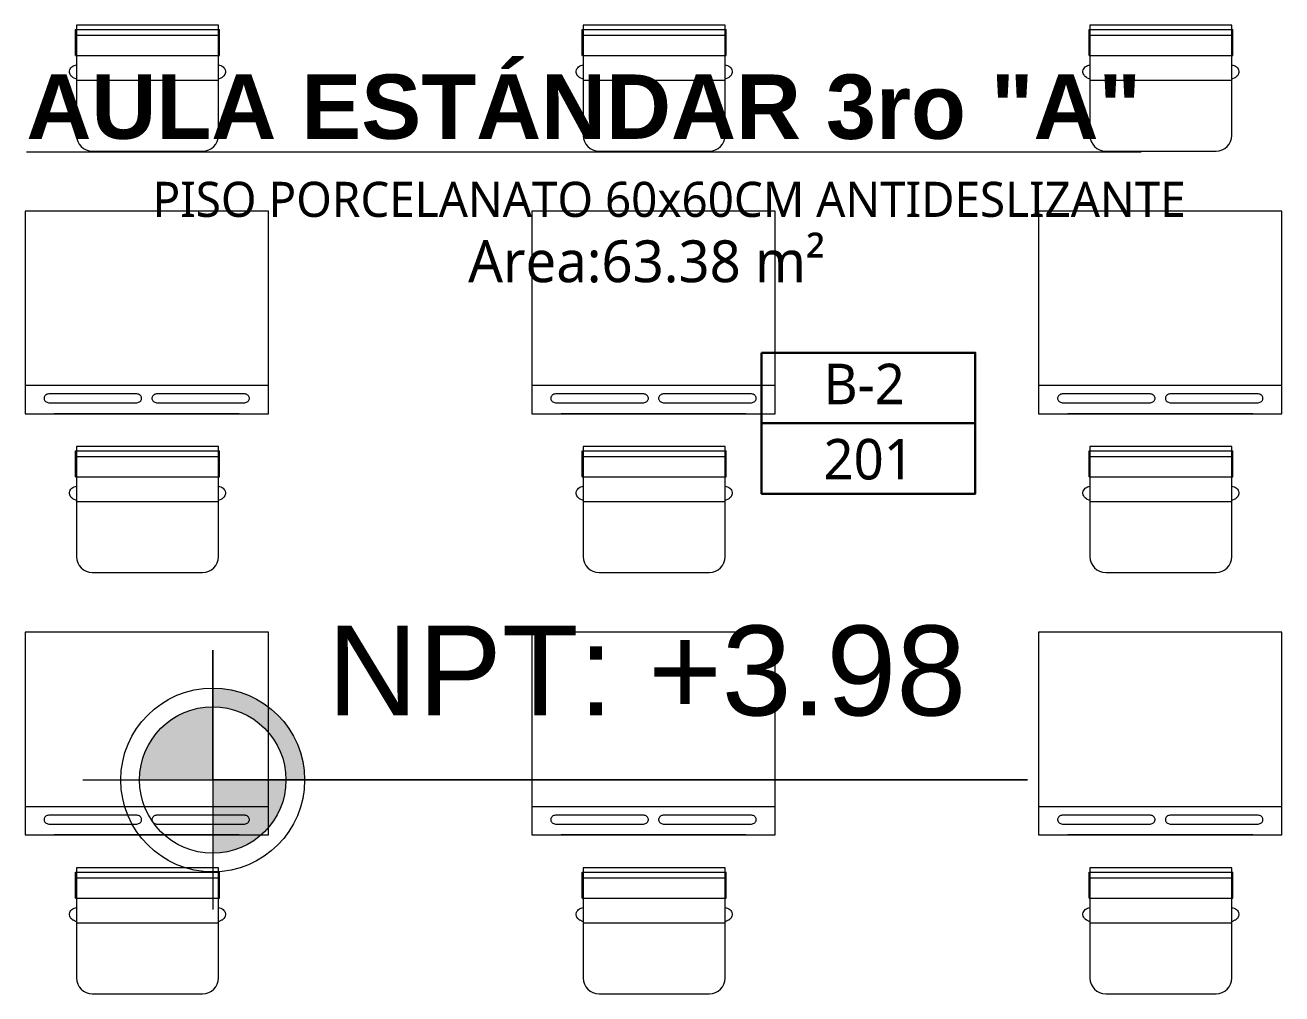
# Model space of a CAD drawing. Header units: metres. Extents: x 28 to 148, y 23 to 113.
# Drawn here: x 125.041 to 128.141, y 82.224 to 84.614 of the extents above; entities that cross this region are included whole.
import ezdxf

# ---------------------------------------------------------------- set-up
doc = ezdxf.new("R2010")
doc.units = ezdxf.units.M
for name, color, linetype, lineweight in [('Equipamiento SR', 23, 'Continuous', 0), ('GRAFO 0 BLANCO', 7, 'Continuous', 0), ('GRAFO01', 7, 'Continuous', 0), ('letras sr', 7, 'Continuous', 5), ('TEXTO 100', 7, 'Continuous', 20)]:
    doc.layers.add(name, color=color, linetype=linetype, lineweight=lineweight)
doc.layers.add('Mobiliario', color=7, linetype='Continuous', lineweight=0, true_color=0x7f7f7f)
doc.styles.add('JOS', font='arial.ttf', dxfattribs={"height": 1})
doc.styles.add('Santa Rosa 1 50', font='trebuc.ttf')

# ---------------------------------------------------------------- blocks, each defined once
blk = doc.blocks.new('A$C3A47622C')
at = {"layer": 'Mobiliario', "linetype": 'Continuous'}
for p, q in [((0.0986996184100235, 0.3699667558818192), (0.09970825050464782, 0.3732058299352872)), ((0.09970825050464782, 0.3732058299352872), (0.1011840917802402, 0.3761907430684985)), ((0.1011840917802402, 0.3761907430684985), (0.1030816019917182, 0.3788328344953271)), ((0.1030816019917182, 0.3788328344953271), (0.1053417474880547, 0.3810473839090136)), ((0.1053417474880547, 0.3810473839090136), (0.1078987479152431, 0.3827713436394191)), ((0.1078987479152431, 0.3827713436394191), (0.110671642837616, 0.3839515172148609)), ((0.110671642837616, 0.3839515172148609), (0.1135777851437183, 0.3845504700811944)), ((0.1135777851437183, 0.3845504700811944), (0.1165294676949031, 0.3845504700811944)), ((0.1165294676949031, 0.3845504700811944), (0.1194356100010197, 0.3839515172148609)), ((0.1194356100010197, 0.3839515172148609), (0.1222085049233925, 0.3827713436394191)), ((0.1222085049233925, 0.3827713436394191), (0.124765505350581, 0.3810473839090136)), ((0.124765505350581, 0.3810473839090136), (0.1270256508469174, 0.3788328344953271)), ((0.1270256508469174, 0.3788328344953271), (0.1289231610583954, 0.3761907430684985)), ((0.1289231610583954, 0.3761907430684985), (0.1296602383583263, 0.3746992716217363)), ((0.1296602383583263, 0.3746992716217363), (0.1333294798732965, 0.3672754084626888)), ((0.02513286049277497, 0.3695969807329362), (0.0111148983882714, 0.3695969807329362)), ((0.0111148983882714, 0.01495383619243995), (0.0111148983882714, 0.3695969807329362)), ((0.07519002320935897, 0.3695969807329362), (0.02513286049277497, 0.3695969807329362)), ((0.02513286049277497, 0.01495383619243995), (0.02513286049277497, 0.3695969807329362)), ((0.07519002320935897, 0.01495383619243995), (0.07519002320935897, 0.3695969807329362)), ((0.09829334479286445, 0.3672754084626888), (0.0986996184100235, 0.3699667558818192)), ((0.07519002320935897, 0.01495383619243995), (0.01083081400231833, 0.01495383619243995)), ((0.0986996184100235, 0.01458406104355703), (0.09829334479286445, 0.01727540846268738)), ((0.09970825050464782, 0.01134498699008901), (0.0986996184100235, 0.01458406104355703)), ((0.1011840917802402, 0.008360073856877648), (0.09970825050464782, 0.01134498699008901)), ((0.1030816019917182, 0.005717982430049062), (0.1011840917802402, 0.008360073856877648)), ((0.1053417474880547, 0.003503433016362578), (0.1030816019917182, 0.005717982430049062)), ((0.1078987479152431, 0.001779473285957067), (0.1053417474880547, 0.003503433016362578)), ((0.110671642837616, 0.0005992997105153108), (0.1078987479152431, 0.001779473285957067)), ((0.1135777851437183, 3.468441818199608e-07), (0.110671642837616, 0.0005992997105153108)), ((0.1165294676949031, 3.468441818199608e-07), (0.1135777851437183, 3.468441818199608e-07)), ((0.1194356100010197, 0.0005992997105153108), (0.1165294676949031, 3.468441818199608e-07)), ((0.1222085049233925, 0.001779473285957067), (0.1194356100010197, 0.0005992997105153108)), ((0.124765505350581, 0.003503433016362578), (0.1222085049233925, 0.001779473285957067)), ((0.1270256508469174, 0.005717982430049062), (0.124765505350581, 0.003503433016362578)), ((0.1289231610583954, 0.008360073856877648), (0.1270256508469174, 0.005717982430049062)), ((0.1296602383583263, 0.009851545303639853), (0.1289231610583954, 0.008360073856877648)), ((0.1333294798732965, 0.01727540846268738), (0.1296602383583263, 0.009851545303639853))]:
    blk.add_line(p, q, dxfattribs=at)
at = {"layer": 'Mobiliario'}
blk.add_line((0.1361148983882714, 0.01727540846268738), (0.1361148983882714, 0.3672754084626888), dxfattribs=at)
at = {"layer": 'Mobiliario', "linetype": 'Continuous'}
blk.add_lwpolyline([(3.787277165656633e-06, 0.01727540846268738), (0.2722260094993771, 0.01727540846268738, 0.414213562373095), (0.3111148983882686, 0.0561642973515788), (0.3111148983882686, 0.3283865195737974, 0.414213562373095), (0.2722260094993771, 0.3672754084626888), (3.787277165656633e-06, 0.3672754084626888), (3.787277165656633e-06, 0.01727540846268738)], format="xyb", dxfattribs=at)

msp = doc.modelspace()

# ---------------------------------------------------------------- hatches: boundary and pattern name
at = {"layer": 'TEXTO 100', "ltscale": 1.3}
h = msp.add_hatch(color=256, dxfattribs=at)
edge = h.paths.add_edge_path()
edge.add_line((125.6845399285255, 82.7517392732141), (125.5038965887965, 82.75173927606554))
edge.add_line((125.5038965887965, 82.75173927606554), (125.5038965887965, 82.5710959366933))
edge.add_arc((125.503896590401, 82.75173927606554), 0.1806433393724134, 269.9999994913017, 359.9999990956475)
edge = h.paths.add_edge_path()
edge.add_arc((125.5038965900443, 82.7517392732141), 0.1806433422236752, 90.00000039565423, 180)
edge.add_line((125.3232532490683, 82.7517392732141), (125.5038965887973, 82.75173927606554))
edge.add_line((125.5038965887965, 82.75173927606554), (125.5038965887965, 82.93238261543777))
edge = h.paths.add_edge_path()
edge.add_line((125.5038965887965, 82.9784763125584), (125.5038965887965, 82.93238261543777))
edge.add_arc((125.5038965875495, 82.7517392732141), 0.1806433422236752, 0, 89.99999960434582, ccw=False)
edge.add_line((125.6845399285255, 82.7517392732141), (125.7306336284976, 82.75173927606554))
edge.add_arc((125.503896590401, 82.75173927606554), 0.2267370380968789, 0, 90.00000040528428)

# ---------------------------------------------------------------- linework, layer by layer
at = {"layer": 'GRAFO 0 BLANCO', "color": 1, "lineweight": 30}
msp.add_lwpolyline([(126.8576270953558, 83.8057866983373), (127.3847932128997, 83.8057866983373), (127.3847932128997, 83.45786745263158), (126.8576270953558, 83.45786745263158)], close=True, dxfattribs=at)
msp.add_lwpolyline([(127.3847932128997, 83.63182707548444), (126.8576270953558, 83.63182707548444)], dxfattribs=at)
at = {"layer": 'Mobiliario', "linetype": 'Continuous', "lineweight": 0}
for p, q in [((125.0411132002187, 84.15548001820704), (125.0411132002187, 83.65548001820704)), ((125.6411132002187, 84.15548001820704), (125.0411132002187, 84.15548001820704)), ((125.6411132002187, 83.65548001820704), (125.6411132002187, 84.15548001820704)), ((126.2911132002187, 84.15548002041575), (126.2911132002187, 83.65548002041575)), ((126.8911132002187, 84.15548002041575), (126.2911132002187, 84.15548002041575)), ((126.8911132002187, 83.65548002041575), (126.8911132002187, 84.15548002041575)), ((127.5411132002187, 84.15548002501706), (127.5411132002187, 83.65548002501706)), ((128.1411132002187, 84.15548002501706), (127.5411132002187, 84.15548002501706)), ((128.1411132002187, 83.65548002501706), (128.1411132002187, 84.15548002501706)), ((125.0411132002187, 83.725958968919), (125.6411132002187, 83.725958968919)), ((125.0914722912808, 83.7011265238543), (125.0900486523719, 83.6996735731781)), ((125.0931695120439, 83.70234526755584), (125.0914722912808, 83.7011265238543)), ((125.095089651355, 83.7032951069531), (125.0931695120439, 83.70234526755584)), ((125.0971719132465, 83.70394351329966), (125.095089651355, 83.7032951069531)), ((125.0993555017508, 83.7042731379307), (125.0971719132465, 83.70394351329966)), ((125.1004624949948, 83.7042731379307), (125.0993555017508, 83.7042731379307)), ((125.3157815470373, 83.7042731379307), (125.1004624949948, 83.7042731379307)), ((125.3168885402813, 83.7042731379307), (125.3157815470373, 83.7042731379307)), ((125.3190721287855, 83.70394351329966), (125.3168885402813, 83.7042731379307)), ((125.3211543906771, 83.7032951069531), (125.3190721287855, 83.70394351329966)), ((125.3230745299882, 83.70234526755584), (125.3211543906771, 83.7032951069531)), ((125.3247717507513, 83.7011265238543), (125.3230745299882, 83.70234526755584)), ((125.3261953896601, 83.6996735731781), (125.3247717507513, 83.7011265238543)), ((125.3574546496861, 83.7011265238543), (125.3560310107773, 83.6996735731781)), ((125.3591518704492, 83.70234526755584), (125.3574546496861, 83.7011265238543)), ((125.3610720097604, 83.7032951069531), (125.3591518704492, 83.70234526755584)), ((125.3631542716519, 83.70394351329966), (125.3610720097604, 83.7032951069531)), ((125.3653378601562, 83.7042731379307), (125.3631542716519, 83.70394351329966)), ((125.3664448534002, 83.7042731379307), (125.3653378601562, 83.7042731379307)), ((125.5817639054426, 83.7042731379307), (125.3664448534002, 83.7042731379307)), ((125.5828708986867, 83.7042731379307), (125.5817639054426, 83.7042731379307)), ((125.5850544871909, 83.70394351329966), (125.5828708986867, 83.7042731379307)), ((125.5871367490824, 83.7032951069531), (125.5850544871909, 83.70394351329966)), ((125.5890568883935, 83.70234526755584), (125.5871367490824, 83.7032951069531)), ((125.5907541091567, 83.7011265238543), (125.5890568883935, 83.70234526755584)), ((125.5921777480655, 83.6996735731781), (125.5907541091567, 83.7011265238543)), ((125.6260942985102, 83.725958968919), (125.6260942985102, 83.7255317580485)), ((126.2911132002187, 83.72595897112765), (126.8911132002187, 83.72595897112765)), ((126.3414722912808, 83.70112652606298), (126.3400486523719, 83.69967357538675)), ((126.3431695120439, 83.70234526976452), (126.3414722912808, 83.70112652606298)), ((126.345089651355, 83.70329510916181), (126.3431695120439, 83.70234526976452)), ((126.3471719132465, 83.70394351550837), (126.345089651355, 83.70329510916181)), ((126.3493555017508, 83.70427314013938), (126.3471719132465, 83.70394351550837)), ((126.3504624949948, 83.70427314013938), (126.3493555017508, 83.70427314013938)), ((126.5657815470373, 83.70427314013938), (126.3504624949948, 83.70427314013938)), ((126.5668885402813, 83.70427314013938), (126.5657815470373, 83.70427314013938)), ((126.5690721287855, 83.70394351550837), (126.5668885402813, 83.70427314013938)), ((126.5711543906771, 83.70329510916181), (126.5690721287855, 83.70394351550837)), ((126.5730745299882, 83.70234526976452), (126.5711543906771, 83.70329510916181)), ((126.5747717507513, 83.70112652606298), (126.5730745299882, 83.70234526976452)), ((126.5761953896601, 83.69967357538675), (126.5747717507513, 83.70112652606298)), ((126.6074546496861, 83.70112652606298), (126.6060310107773, 83.69967357538675)), ((126.6091518704492, 83.70234526976452), (126.6074546496861, 83.70112652606298)), ((126.6110720097604, 83.70329510916181), (126.6091518704492, 83.70234526976452)), ((126.6131542716519, 83.70394351550837), (126.6110720097604, 83.70329510916181)), ((126.6153378601562, 83.70427314013938), (126.6131542716519, 83.70394351550837)), ((126.6164448534002, 83.70427314013938), (126.6153378601562, 83.70427314013938)), ((126.8317639054426, 83.70427314013938), (126.6164448534002, 83.70427314013938)), ((126.8328708986867, 83.70427314013938), (126.8317639054426, 83.70427314013938)), ((126.8350544871909, 83.70394351550837), (126.8328708986867, 83.70427314013938)), ((126.8371367490824, 83.70329510916181), (126.8350544871909, 83.70394351550837)), ((126.8390568883935, 83.70234526976452), (126.8371367490824, 83.70329510916181)), ((126.8407541091567, 83.70112652606298), (126.8390568883935, 83.70234526976452)), ((126.8421777480655, 83.69967357538675), (126.8407541091567, 83.70112652606298)), ((126.8760942985102, 83.72595897112765), (126.8760942985102, 83.72553176025721)), ((127.5411132002187, 83.72595897572901), (128.1411132002187, 83.72595897572901)), ((127.5914722912808, 83.70112653066431), (127.5900486523719, 83.69967357998812)), ((127.5931695120439, 83.70234527436585), (127.5914722912808, 83.70112653066431)), ((127.595089651355, 83.70329511376312), (127.5931695120439, 83.70234527436585)), ((127.5971719132465, 83.70394352010968), (127.595089651355, 83.70329511376312)), ((127.5993555017508, 83.70427314474071), (127.5971719132465, 83.70394352010968)), ((127.6004624949948, 83.70427314474071), (127.5993555017508, 83.70427314474071)), ((127.8157815470373, 83.70427314474071), (127.6004624949948, 83.70427314474071)), ((127.8168885402813, 83.70427314474071), (127.8157815470373, 83.70427314474071)), ((127.8190721287855, 83.70394352010968), (127.8168885402813, 83.70427314474071)), ((127.8211543906771, 83.70329511376312), (127.8190721287855, 83.70394352010968)), ((127.8230745299882, 83.70234527436585), (127.8211543906771, 83.70329511376312)), ((127.8247717507513, 83.70112653066431), (127.8230745299882, 83.70234527436585)), ((127.8261953896601, 83.69967357998812), (127.8247717507513, 83.70112653066431)), ((127.8574546496861, 83.70112653066431), (127.8560310107773, 83.69967357998812)), ((127.8591518704492, 83.70234527436585), (127.8574546496861, 83.70112653066431)), ((127.8610720097604, 83.70329511376312), (127.8591518704492, 83.70234527436585)), ((127.8631542716519, 83.70394352010968), (127.8610720097604, 83.70329511376312)), ((127.8653378601562, 83.70427314474071), (127.8631542716519, 83.70394352010968)), ((127.8664448534002, 83.70427314474071), (127.8653378601562, 83.70427314474071)), ((128.0817639054426, 83.70427314474071), (127.8664448534002, 83.70427314474071)), ((128.0828708986867, 83.70427314474071), (128.0817639054426, 83.70427314474071)), ((128.0850544871909, 83.70394352010968), (128.0828708986867, 83.70427314474071)), ((128.0871367490824, 83.70329511376312), (128.0850544871909, 83.70394352010968)), ((128.0890568883935, 83.70234527436585), (128.0871367490824, 83.70329511376312)), ((128.0907541091567, 83.70112653066431), (128.0890568883935, 83.70234527436585)), ((128.0921777480655, 83.69967357998812), (128.0907541091567, 83.70112653066431)), ((128.1260942985102, 83.72595897572901), (128.1260942985102, 83.72553176485852)), ((125.0881817095325, 83.69624721188194), (125.0877966684041, 83.69437789325073)), ((125.0877966684041, 83.69437789325073), (125.0877966684041, 83.69248255162236)), ((125.0877966684041, 83.69248255162236), (125.0881817095325, 83.69061323299118)), ((125.0889391259626, 83.69802978718917), (125.0881817095325, 83.69624721188194)), ((125.0881817095325, 83.69061323299118), (125.0889391259626, 83.68883065768395)), ((125.0900486523719, 83.6996735731781), (125.0889391259626, 83.69802978718917)), ((125.0889391259626, 83.68883065768395), (125.0900486523719, 83.68718687169505)), ((125.0900486523719, 83.68718687169505), (125.0914722912808, 83.6857339210188)), ((125.0914722912808, 83.6857339210188), (125.0931695120439, 83.68451517731725)), ((125.0931695120439, 83.68451517731725), (125.095089651355, 83.68356533791999)), ((125.095089651355, 83.68356533791999), (125.0971719132465, 83.68291693157343)), ((125.0971719132465, 83.68291693157343), (125.0993555017508, 83.6825873069424)), ((125.0993555017508, 83.6825873069424), (125.1004624949948, 83.6825873069424)), ((125.1004624949948, 83.6825873069424), (125.3157815470373, 83.6825873069424)), ((125.3157815470373, 83.6825873069424), (125.3168885402813, 83.6825873069424)), ((125.3168885402813, 83.6825873069424), (125.3190721287855, 83.68291693157343)), ((125.3190721287855, 83.68291693157343), (125.3211543906771, 83.68356533791999)), ((125.3211543906771, 83.68356533791999), (125.3230745299882, 83.68451517731725)), ((125.3230745299882, 83.68451517731725), (125.3247717507513, 83.6857339210188)), ((125.3247717507513, 83.6857339210188), (125.3261953896601, 83.68718687169505)), ((125.3273049160695, 83.69802978718917), (125.3261953896601, 83.6996735731781)), ((125.3261953896601, 83.68718687169505), (125.3273049160695, 83.68883065768395)), ((125.3280623324996, 83.69624721188194), (125.3273049160695, 83.69802978718917)), ((125.3273049160695, 83.68883065768395), (125.3280623324996, 83.69061323299118)), ((125.328447373628, 83.69437789325073), (125.3280623324996, 83.69624721188194)), ((125.3280623324996, 83.69061323299118), (125.328447373628, 83.69248255162236)), ((125.328447373628, 83.69248255162236), (125.328447373628, 83.69437789325073)), ((125.3541640679379, 83.69624721188194), (125.3537790268094, 83.69437789325073)), ((125.3537790268094, 83.69437789325073), (125.3537790268094, 83.69248255162236)), ((125.3537790268094, 83.69248255162236), (125.3541640679379, 83.69061323299118)), ((125.3549214843679, 83.69802978718917), (125.3541640679379, 83.69624721188194)), ((125.3541640679379, 83.69061323299118), (125.3549214843679, 83.68883065768395)), ((125.3560310107773, 83.6996735731781), (125.3549214843679, 83.69802978718917)), ((125.3549214843679, 83.68883065768395), (125.3560310107773, 83.68718687169505)), ((125.3560310107773, 83.68718687169505), (125.3574546496861, 83.6857339210188)), ((125.3574546496861, 83.6857339210188), (125.3591518704492, 83.68451517731725)), ((125.3591518704492, 83.68451517731725), (125.3610720097604, 83.68356533791999)), ((125.3610720097604, 83.68356533791999), (125.3631542716519, 83.68291693157343)), ((125.3631542716519, 83.68291693157343), (125.3653378601562, 83.6825873069424)), ((125.3653378601562, 83.6825873069424), (125.3664448534002, 83.6825873069424)), ((125.3664448534002, 83.6825873069424), (125.5817639054426, 83.6825873069424)), ((125.5817639054426, 83.6825873069424), (125.5828708986867, 83.6825873069424)), ((125.5828708986867, 83.6825873069424), (125.5850544871909, 83.68291693157343)), ((125.5850544871909, 83.68291693157343), (125.5871367490824, 83.68356533791999)), ((125.5871367490824, 83.68356533791999), (125.5890568883935, 83.68451517731725)), ((125.5890568883935, 83.68451517731725), (125.5907541091567, 83.6857339210188)), ((125.5907541091567, 83.6857339210188), (125.5921777480655, 83.68718687169505)), ((125.5932872744748, 83.69802978718917), (125.5921777480655, 83.6996735731781)), ((125.5921777480655, 83.68718687169505), (125.5932872744748, 83.68883065768395)), ((125.594044690905, 83.69624721188194), (125.5932872744748, 83.69802978718917)), ((125.5932872744748, 83.68883065768395), (125.594044690905, 83.69061323299118)), ((125.5944297320334, 83.69437789325073), (125.594044690905, 83.69624721188194)), ((125.594044690905, 83.69061323299118), (125.5944297320334, 83.69248255162236)), ((125.5944297320334, 83.69248255162236), (125.5944297320334, 83.69437789325073)), ((126.3381817095325, 83.69624721409062), (126.3377966684041, 83.69437789545944)), ((126.3377966684041, 83.69437789545944), (126.3377966684041, 83.69248255383104)), ((126.3377966684041, 83.69248255383104), (126.3381817095325, 83.69061323519986)), ((126.3389391259626, 83.69802978939785), (126.3381817095325, 83.69624721409062)), ((126.3381817095325, 83.69061323519986), (126.3389391259626, 83.6888306598926)), ((126.3400486523719, 83.69967357538675), (126.3389391259626, 83.69802978939785)), ((126.3389391259626, 83.6888306598926), (126.3400486523719, 83.6871868739037)), ((126.3400486523719, 83.6871868739037), (126.3414722912808, 83.6857339232275)), ((126.3414722912808, 83.6857339232275), (126.3431695120439, 83.68451517952596)), ((126.3431695120439, 83.68451517952596), (126.345089651355, 83.68356534012867)), ((126.345089651355, 83.68356534012867), (126.3471719132465, 83.68291693378211)), ((126.3471719132465, 83.68291693378211), (126.3493555017508, 83.6825873091511)), ((126.3493555017508, 83.6825873091511), (126.3504624949948, 83.6825873091511)), ((126.3504624949948, 83.6825873091511), (126.5657815470373, 83.6825873091511)), ((126.5657815470373, 83.6825873091511), (126.5668885402813, 83.6825873091511)), ((126.5668885402813, 83.6825873091511), (126.5690721287855, 83.68291693378211)), ((126.5690721287855, 83.68291693378211), (126.5711543906771, 83.68356534012867)), ((126.5711543906771, 83.68356534012867), (126.5730745299882, 83.68451517952596)), ((126.5730745299882, 83.68451517952596), (126.5747717507513, 83.6857339232275)), ((126.5747717507513, 83.6857339232275), (126.5761953896601, 83.6871868739037)), ((126.5773049160695, 83.69802978939785), (126.5761953896601, 83.69967357538675)), ((126.5761953896601, 83.6871868739037), (126.5773049160695, 83.6888306598926)), ((126.5780623324996, 83.69624721409062), (126.5773049160695, 83.69802978939785)), ((126.5773049160695, 83.6888306598926), (126.5780623324996, 83.69061323519986)), ((126.578447373628, 83.69437789545944), (126.5780623324996, 83.69624721409062)), ((126.5780623324996, 83.69061323519986), (126.578447373628, 83.69248255383104)), ((126.578447373628, 83.69248255383104), (126.578447373628, 83.69437789545944)), ((126.6041640679379, 83.69624721409062), (126.6037790268094, 83.69437789545944)), ((126.6037790268094, 83.69437789545944), (126.6037790268094, 83.69248255383104)), ((126.6037790268094, 83.69248255383104), (126.6041640679379, 83.69061323519986)), ((126.6049214843679, 83.69802978939785), (126.6041640679379, 83.69624721409062)), ((126.6041640679379, 83.69061323519986), (126.6049214843679, 83.6888306598926)), ((126.6060310107773, 83.69967357538675), (126.6049214843679, 83.69802978939785)), ((126.6049214843679, 83.6888306598926), (126.6060310107773, 83.6871868739037)), ((126.6060310107773, 83.6871868739037), (126.6074546496861, 83.6857339232275)), ((126.6074546496861, 83.6857339232275), (126.6091518704492, 83.68451517952596)), ((126.6091518704492, 83.68451517952596), (126.6110720097604, 83.68356534012867)), ((126.6110720097604, 83.68356534012867), (126.6131542716519, 83.68291693378211)), ((126.6131542716519, 83.68291693378211), (126.6153378601562, 83.6825873091511)), ((126.6153378601562, 83.6825873091511), (126.6164448534002, 83.6825873091511)), ((126.6164448534002, 83.6825873091511), (126.8317639054426, 83.6825873091511)), ((126.8317639054426, 83.6825873091511), (126.8328708986867, 83.6825873091511)), ((126.8328708986867, 83.6825873091511), (126.8350544871909, 83.68291693378211)), ((126.8350544871909, 83.68291693378211), (126.8371367490824, 83.68356534012867)), ((126.8371367490824, 83.68356534012867), (126.8390568883935, 83.68451517952596)), ((126.8390568883935, 83.68451517952596), (126.8407541091567, 83.6857339232275)), ((126.8407541091567, 83.6857339232275), (126.8421777480655, 83.6871868739037)), ((126.8432872744748, 83.69802978939785), (126.8421777480655, 83.69967357538675)), ((126.8421777480655, 83.6871868739037), (126.8432872744748, 83.6888306598926)), ((126.844044690905, 83.69624721409062), (126.8432872744748, 83.69802978939785)), ((126.8432872744748, 83.6888306598926), (126.844044690905, 83.69061323519986)), ((126.8444297320334, 83.69437789545944), (126.844044690905, 83.69624721409062)), ((126.844044690905, 83.69061323519986), (126.8444297320334, 83.69248255383104)), ((126.8444297320334, 83.69248255383104), (126.8444297320334, 83.69437789545944)), ((127.5881817095325, 83.69624721869195), (127.5877966684041, 83.69437790006074)), ((127.5877966684041, 83.69437790006074), (127.5877966684041, 83.69248255843237)), ((127.5877966684041, 83.69248255843237), (127.5881817095325, 83.6906132398012)), ((127.5889391259626, 83.69802979399918), (127.5881817095325, 83.69624721869195)), ((127.5881817095325, 83.6906132398012), (127.5889391259626, 83.68883066449396)), ((127.5900486523719, 83.69967357998812), (127.5889391259626, 83.69802979399918)), ((127.5889391259626, 83.68883066449396), (127.5900486523719, 83.68718687850506)), ((127.5900486523719, 83.68718687850506), (127.5914722912808, 83.6857339278288)), ((127.5914722912808, 83.6857339278288), (127.5931695120439, 83.68451518412726)), ((127.5931695120439, 83.68451518412726), (127.595089651355, 83.68356534473)), ((127.595089651355, 83.68356534473), (127.5971719132465, 83.68291693838344)), ((127.5971719132465, 83.68291693838344), (127.5993555017508, 83.6825873137524)), ((127.5993555017508, 83.6825873137524), (127.6004624949948, 83.6825873137524)), ((127.6004624949948, 83.6825873137524), (127.8157815470373, 83.6825873137524)), ((127.8157815470373, 83.6825873137524), (127.8168885402813, 83.6825873137524)), ((127.8168885402813, 83.6825873137524), (127.8190721287855, 83.68291693838344)), ((127.8190721287855, 83.68291693838344), (127.8211543906771, 83.68356534473)), ((127.8211543906771, 83.68356534473), (127.8230745299882, 83.68451518412726)), ((127.8230745299882, 83.68451518412726), (127.8247717507513, 83.6857339278288)), ((127.8247717507513, 83.6857339278288), (127.8261953896601, 83.68718687850506)), ((127.8273049160695, 83.69802979399918), (127.8261953896601, 83.69967357998812)), ((127.8261953896601, 83.68718687850506), (127.8273049160695, 83.68883066449396)), ((127.8280623324996, 83.69624721869195), (127.8273049160695, 83.69802979399918)), ((127.8273049160695, 83.68883066449396), (127.8280623324996, 83.6906132398012)), ((127.828447373628, 83.69437790006074), (127.8280623324996, 83.69624721869195)), ((127.8280623324996, 83.6906132398012), (127.828447373628, 83.69248255843237)), ((127.828447373628, 83.69248255843237), (127.828447373628, 83.69437790006074)), ((127.8541640679379, 83.69624721869195), (127.8537790268094, 83.69437790006074)), ((127.8537790268094, 83.69437790006074), (127.8537790268094, 83.69248255843237)), ((127.8537790268094, 83.69248255843237), (127.8541640679379, 83.6906132398012)), ((127.8549214843679, 83.69802979399918), (127.8541640679379, 83.69624721869195)), ((127.8541640679379, 83.6906132398012), (127.8549214843679, 83.68883066449396)), ((127.8560310107773, 83.69967357998812), (127.8549214843679, 83.69802979399918)), ((127.8549214843679, 83.68883066449396), (127.8560310107773, 83.68718687850506)), ((127.8560310107773, 83.68718687850506), (127.8574546496861, 83.6857339278288)), ((127.8574546496861, 83.6857339278288), (127.8591518704492, 83.68451518412726)), ((127.8591518704492, 83.68451518412726), (127.8610720097604, 83.68356534473)), ((127.8610720097604, 83.68356534473), (127.8631542716519, 83.68291693838344)), ((127.8631542716519, 83.68291693838344), (127.8653378601562, 83.6825873137524)), ((127.8653378601562, 83.6825873137524), (127.8664448534002, 83.6825873137524)), ((127.8664448534002, 83.6825873137524), (128.0817639054426, 83.6825873137524)), ((128.0817639054426, 83.6825873137524), (128.0828708986867, 83.6825873137524)), ((128.0828708986867, 83.6825873137524), (128.0850544871909, 83.68291693838344)), ((128.0850544871909, 83.68291693838344), (128.0871367490824, 83.68356534473)), ((128.0871367490824, 83.68356534473), (128.0890568883935, 83.68451518412726)), ((128.0890568883935, 83.68451518412726), (128.0907541091567, 83.6857339278288)), ((128.0907541091567, 83.6857339278288), (128.0921777480655, 83.68718687850506)), ((128.0932872744748, 83.69802979399918), (128.0921777480655, 83.69967357998812)), ((128.0921777480655, 83.68718687850506), (128.0932872744748, 83.68883066449396)), ((128.094044690905, 83.69624721869195), (128.0932872744748, 83.69802979399918)), ((128.0932872744748, 83.68883066449396), (128.094044690905, 83.6906132398012)), ((128.0944297320334, 83.69437790006074), (128.094044690905, 83.69624721869195)), ((128.094044690905, 83.6906132398012), (128.0944297320334, 83.69248255843237)), ((128.0944297320334, 83.69248255843237), (128.0944297320334, 83.69437790006074)), ((125.0411132002187, 83.65548001820704), (125.6411132002187, 83.65548001820704)), ((125.5690980788519, 83.65548001820704), (125.1131283215856, 83.65548001820704)), ((126.2911132002187, 83.65548002041575), (126.8911132002187, 83.65548002041575)), ((126.8190980788519, 83.65548002041575), (126.3631283215856, 83.65548002041575)), ((127.5411132002187, 83.65548002501706), (128.1411132002187, 83.65548002501706)), ((128.0690980788519, 83.65548002501706), (127.6131283215856, 83.65548002501706)), ((125.0411132045582, 83.11605701132797), (125.0411132045582, 82.61605701132797)), ((125.6411132045582, 83.11605701132797), (125.0411132045582, 83.11605701132797)), ((125.6411132045582, 82.61605701132797), (125.6411132045582, 83.11605701132797)), ((126.2911132045582, 83.11605701353662), (126.2911132045582, 82.61605701353662)), ((126.8911132045582, 83.11605701353662), (126.2911132045582, 83.11605701353662)), ((126.8911132045582, 82.61605701353662), (126.8911132045582, 83.11605701353662)), ((127.5411132045582, 83.11605701813798), (127.5411132045582, 82.61605701813798)), ((128.1411132045582, 83.11605701813798), (127.5411132045582, 83.11605701813798)), ((128.1411132045582, 82.61605701813798), (128.1411132045582, 83.11605701813798)), ((125.0411132045582, 82.68653596203987), (125.6411132045582, 82.68653596203987)), ((125.6260943028497, 82.68653596203987), (125.6260943028497, 82.68610875116943)), ((126.2911132045582, 82.68653596424858), (126.8911132045582, 82.68653596424858)), ((126.8760943028497, 82.68653596424858), (126.8760943028497, 82.68610875337808)), ((127.5411132045582, 82.68653596884988), (128.1411132045582, 82.68653596884988)), ((128.1260943028497, 82.68653596884988), (128.1260943028497, 82.68610875797944)), ((125.0881817138719, 82.65682420500283), (125.0877966727436, 82.65495488637166)), ((125.0877966727436, 82.65495488637166), (125.0877966727436, 82.65305954474326)), ((125.0877966727436, 82.65305954474326), (125.0881817138719, 82.65119022611208)), ((125.088939130302, 82.65860678031007), (125.0881817138719, 82.65682420500283)), ((125.0881817138719, 82.65119022611208), (125.088939130302, 82.64940765080482)), ((125.0900486567114, 82.66025056629897), (125.088939130302, 82.65860678031007)), ((125.088939130302, 82.64940765080482), (125.0900486567114, 82.64776386481591)), ((125.0914722956202, 82.6617035169752), (125.0900486567114, 82.66025056629897)), ((125.0900486567114, 82.64776386481591), (125.0914722956202, 82.64631091413972)), ((125.0931695163833, 82.66292226067674), (125.0914722956202, 82.6617035169752)), ((125.0914722956202, 82.64631091413972), (125.0931695163833, 82.64509217043818)), ((125.0950896556946, 82.66387210007403), (125.0931695163833, 82.66292226067674)), ((125.097171917586, 82.66452050642059), (125.0950896556946, 82.66387210007403)), ((125.0993555060903, 82.6648501310516), (125.097171917586, 82.66452050642059)), ((125.1004624993343, 82.6648501310516), (125.0993555060903, 82.6648501310516)), ((125.3157815513767, 82.6648501310516), (125.1004624993343, 82.6648501310516)), ((125.3168885446208, 82.6648501310516), (125.3157815513767, 82.6648501310516)), ((125.319072133125, 82.66452050642059), (125.3168885446208, 82.6648501310516)), ((125.3211543950165, 82.66387210007403), (125.319072133125, 82.66452050642059)), ((125.3230745343277, 82.66292226067674), (125.3211543950165, 82.66387210007403)), ((125.3247717550909, 82.6617035169752), (125.3230745343277, 82.66292226067674)), ((125.3230745343277, 82.64509217043818), (125.3247717550909, 82.64631091413972)), ((125.3261953939997, 82.66025056629897), (125.3247717550909, 82.6617035169752)), ((125.3247717550909, 82.64631091413972), (125.3261953939997, 82.64776386481591)), ((125.327304920409, 82.65860678031007), (125.3261953939997, 82.66025056629897)), ((125.3261953939997, 82.64776386481591), (125.327304920409, 82.64940765080482)), ((125.3280623368391, 82.65682420500283), (125.327304920409, 82.65860678031007)), ((125.327304920409, 82.64940765080482), (125.3280623368391, 82.65119022611208)), ((125.3284473779674, 82.65495488637166), (125.3280623368391, 82.65682420500283)), ((125.3280623368391, 82.65119022611208), (125.3284473779674, 82.65305954474326)), ((125.3284473779674, 82.65305954474326), (125.3284473779674, 82.65495488637166)), ((125.3541640722773, 82.65682420500283), (125.353779031149, 82.65495488637166)), ((125.353779031149, 82.65495488637166), (125.353779031149, 82.65305954474326)), ((125.353779031149, 82.65305954474326), (125.3541640722773, 82.65119022611208)), ((125.3549214887074, 82.65860678031007), (125.3541640722773, 82.65682420500283)), ((125.3541640722773, 82.65119022611208), (125.3549214887074, 82.64940765080482)), ((125.3560310151167, 82.66025056629897), (125.3549214887074, 82.65860678031007)), ((125.3549214887074, 82.64940765080482), (125.3560310151167, 82.64776386481591)), ((125.3574546540256, 82.6617035169752), (125.3560310151167, 82.66025056629897)), ((125.3560310151167, 82.64776386481591), (125.3574546540256, 82.64631091413972)), ((125.3591518747887, 82.66292226067674), (125.3574546540256, 82.6617035169752)), ((125.3574546540256, 82.64631091413972), (125.3591518747887, 82.64509217043818)), ((125.3610720140999, 82.66387210007403), (125.3591518747887, 82.66292226067674)), ((125.3631542759914, 82.66452050642059), (125.3610720140999, 82.66387210007403)), ((125.3653378644956, 82.6648501310516), (125.3631542759914, 82.66452050642059)), ((125.3664448577397, 82.6648501310516), (125.3653378644956, 82.6648501310516)), ((125.5817639097821, 82.6648501310516), (125.3664448577397, 82.6648501310516)), ((125.5828709030262, 82.6648501310516), (125.5817639097821, 82.6648501310516)), ((125.5850544915304, 82.66452050642059), (125.5828709030262, 82.6648501310516)), ((125.5871367534219, 82.66387210007403), (125.5850544915304, 82.66452050642059)), ((125.5890568927331, 82.66292226067674), (125.5871367534219, 82.66387210007403)), ((125.5907541134962, 82.6617035169752), (125.5890568927331, 82.66292226067674)), ((125.5890568927331, 82.64509217043818), (125.5907541134962, 82.64631091413972)), ((125.5921777524051, 82.66025056629897), (125.5907541134962, 82.6617035169752)), ((125.5907541134962, 82.64631091413972), (125.5921777524051, 82.64776386481591)), ((125.5932872788144, 82.65860678031007), (125.5921777524051, 82.66025056629897)), ((125.5921777524051, 82.64776386481591), (125.5932872788144, 82.64940765080482)), ((125.5940446952445, 82.65682420500283), (125.5932872788144, 82.65860678031007)), ((125.5932872788144, 82.64940765080482), (125.5940446952445, 82.65119022611208)), ((125.5944297363728, 82.65495488637166), (125.5940446952445, 82.65682420500283)), ((125.5940446952445, 82.65119022611208), (125.5944297363728, 82.65305954474326)), ((125.5944297363728, 82.65305954474326), (125.5944297363728, 82.65495488637166)), ((126.3381817138719, 82.65682420721151), (126.3377966727436, 82.6549548885803)), ((126.3377966727436, 82.6549548885803), (126.3377966727436, 82.65305954695194)), ((126.3377966727436, 82.65305954695194), (126.3381817138719, 82.65119022832076)), ((126.338939130302, 82.65860678251875), (126.3381817138719, 82.65682420721151)), ((126.3381817138719, 82.65119022832076), (126.338939130302, 82.64940765301353)), ((126.3400486567114, 82.66025056850768), (126.338939130302, 82.65860678251875)), ((126.338939130302, 82.64940765301353), (126.3400486567114, 82.64776386702462)), ((126.3414722956202, 82.66170351918387), (126.3400486567114, 82.66025056850768)), ((126.3400486567114, 82.64776386702462), (126.3414722956202, 82.64631091634837)), ((126.3431695163833, 82.66292226288542), (126.3414722956202, 82.66170351918387)), ((126.3414722956202, 82.64631091634837), (126.3431695163833, 82.64509217264683)), ((126.3450896556946, 82.66387210228268), (126.3431695163833, 82.66292226288542)), ((126.347171917586, 82.66452050862924), (126.3450896556946, 82.66387210228268)), ((126.3493555060903, 82.66485013326027), (126.347171917586, 82.66452050862924)), ((126.3504624993343, 82.66485013326027), (126.3493555060903, 82.66485013326027)), ((126.5657815513767, 82.66485013326027), (126.3504624993343, 82.66485013326027)), ((126.5668885446208, 82.66485013326027), (126.5657815513767, 82.66485013326027)), ((126.569072133125, 82.66452050862924), (126.5668885446208, 82.66485013326027)), ((126.5711543950165, 82.66387210228268), (126.569072133125, 82.66452050862924)), ((126.5730745343277, 82.66292226288542), (126.5711543950165, 82.66387210228268)), ((126.5747717550909, 82.66170351918387), (126.5730745343277, 82.66292226288542)), ((126.5730745343277, 82.64509217264683), (126.5747717550909, 82.64631091634837)), ((126.5761953939997, 82.66025056850768), (126.5747717550909, 82.66170351918387)), ((126.5747717550909, 82.64631091634837), (126.5761953939997, 82.64776386702462)), ((126.577304920409, 82.65860678251875), (126.5761953939997, 82.66025056850768)), ((126.5761953939997, 82.64776386702462), (126.577304920409, 82.64940765301353)), ((126.5780623368391, 82.65682420721151), (126.577304920409, 82.65860678251875)), ((126.577304920409, 82.64940765301353), (126.5780623368391, 82.65119022832076)), ((126.5784473779674, 82.6549548885803), (126.5780623368391, 82.65682420721151)), ((126.5780623368391, 82.65119022832076), (126.5784473779674, 82.65305954695194)), ((126.5784473779674, 82.65305954695194), (126.5784473779674, 82.6549548885803)), ((126.6041640722773, 82.65682420721151), (126.603779031149, 82.6549548885803)), ((126.603779031149, 82.6549548885803), (126.603779031149, 82.65305954695194)), ((126.603779031149, 82.65305954695194), (126.6041640722773, 82.65119022832076)), ((126.6049214887074, 82.65860678251875), (126.6041640722773, 82.65682420721151)), ((126.6041640722773, 82.65119022832076), (126.6049214887074, 82.64940765301353)), ((126.6060310151167, 82.66025056850768), (126.6049214887074, 82.65860678251875)), ((126.6049214887074, 82.64940765301353), (126.6060310151167, 82.64776386702462)), ((126.6074546540256, 82.66170351918387), (126.6060310151167, 82.66025056850768)), ((126.6060310151167, 82.64776386702462), (126.6074546540256, 82.64631091634837)), ((126.6091518747887, 82.66292226288542), (126.6074546540256, 82.66170351918387)), ((126.6074546540256, 82.64631091634837), (126.6091518747887, 82.64509217264683)), ((126.6110720140999, 82.66387210228268), (126.6091518747887, 82.66292226288542)), ((126.6131542759914, 82.66452050862924), (126.6110720140999, 82.66387210228268)), ((126.6153378644956, 82.66485013326027), (126.6131542759914, 82.66452050862924)), ((126.6164448577397, 82.66485013326027), (126.6153378644956, 82.66485013326027)), ((126.8317639097821, 82.66485013326027), (126.6164448577397, 82.66485013326027)), ((126.8328709030262, 82.66485013326027), (126.8317639097821, 82.66485013326027)), ((126.8350544915304, 82.66452050862924), (126.8328709030262, 82.66485013326027)), ((126.8371367534219, 82.66387210228268), (126.8350544915304, 82.66452050862924)), ((126.8390568927331, 82.66292226288542), (126.8371367534219, 82.66387210228268)), ((126.8407541134962, 82.66170351918387), (126.8390568927331, 82.66292226288542)), ((126.8390568927331, 82.64509217264683), (126.8407541134962, 82.64631091634837)), ((126.8421777524051, 82.66025056850768), (126.8407541134962, 82.66170351918387)), ((126.8407541134962, 82.64631091634837), (126.8421777524051, 82.64776386702462)), ((126.8432872788144, 82.65860678251875), (126.8421777524051, 82.66025056850768)), ((126.8421777524051, 82.64776386702462), (126.8432872788144, 82.64940765301353)), ((126.8440446952445, 82.65682420721151), (126.8432872788144, 82.65860678251875)), ((126.8432872788144, 82.64940765301353), (126.8440446952445, 82.65119022832076)), ((126.8444297363728, 82.6549548885803), (126.8440446952445, 82.65682420721151)), ((126.8440446952445, 82.65119022832076), (126.8444297363728, 82.65305954695194)), ((126.8444297363728, 82.65305954695194), (126.8444297363728, 82.6549548885803)), ((127.5881817138719, 82.65682421181285), (127.5877966727436, 82.65495489318167)), ((127.5877966727436, 82.65495489318167), (127.5877966727436, 82.65305955155327)), ((127.5877966727436, 82.65305955155327), (127.5881817138719, 82.65119023292209)), ((127.588939130302, 82.65860678712008), (127.5881817138719, 82.65682421181285)), ((127.5881817138719, 82.65119023292209), (127.588939130302, 82.64940765761483)), ((127.5900486567114, 82.66025057310898), (127.588939130302, 82.65860678712008)), ((127.588939130302, 82.64940765761483), (127.5900486567114, 82.64776387162593)), ((127.5914722956202, 82.6617035237852), (127.5900486567114, 82.66025057310898)), ((127.5900486567114, 82.64776387162593), (127.5914722956202, 82.64631092094973)), ((127.5931695163833, 82.66292226748675), (127.5914722956202, 82.6617035237852)), ((127.5914722956202, 82.64631092094973), (127.5931695163833, 82.64509217724819)), ((127.5950896556946, 82.66387210688404), (127.5931695163833, 82.66292226748675)), ((127.597171917586, 82.6645205132306), (127.5950896556946, 82.66387210688404)), ((127.5993555060903, 82.6648501378616), (127.597171917586, 82.6645205132306)), ((127.6004624993343, 82.6648501378616), (127.5993555060903, 82.6648501378616)), ((127.8157815513767, 82.6648501378616), (127.6004624993343, 82.6648501378616)), ((127.8168885446208, 82.6648501378616), (127.8157815513767, 82.6648501378616)), ((127.819072133125, 82.6645205132306), (127.8168885446208, 82.6648501378616)), ((127.8211543950165, 82.66387210688404), (127.819072133125, 82.6645205132306)), ((127.8230745343277, 82.66292226748675), (127.8211543950165, 82.66387210688404)), ((127.8247717550909, 82.6617035237852), (127.8230745343277, 82.66292226748675)), ((127.8230745343277, 82.64509217724819), (127.8247717550909, 82.64631092094973)), ((127.8261953939997, 82.66025057310898), (127.8247717550909, 82.6617035237852)), ((127.8247717550909, 82.64631092094973), (127.8261953939997, 82.64776387162593)), ((127.827304920409, 82.65860678712008), (127.8261953939997, 82.66025057310898)), ((127.8261953939997, 82.64776387162593), (127.827304920409, 82.64940765761483)), ((127.8280623368391, 82.65682421181285), (127.827304920409, 82.65860678712008)), ((127.827304920409, 82.64940765761483), (127.8280623368391, 82.65119023292209)), ((127.8284473779674, 82.65495489318167), (127.8280623368391, 82.65682421181285)), ((127.8280623368391, 82.65119023292209), (127.8284473779674, 82.65305955155327)), ((127.8284473779674, 82.65305955155327), (127.8284473779674, 82.65495489318167)), ((127.8541640722773, 82.65682421181285), (127.853779031149, 82.65495489318167)), ((127.853779031149, 82.65495489318167), (127.853779031149, 82.65305955155327)), ((127.853779031149, 82.65305955155327), (127.8541640722773, 82.65119023292209)), ((127.8549214887074, 82.65860678712008), (127.8541640722773, 82.65682421181285)), ((127.8541640722773, 82.65119023292209), (127.8549214887074, 82.64940765761483)), ((127.8560310151167, 82.66025057310898), (127.8549214887074, 82.65860678712008)), ((127.8549214887074, 82.64940765761483), (127.8560310151167, 82.64776387162593)), ((127.8574546540256, 82.6617035237852), (127.8560310151167, 82.66025057310898)), ((127.8560310151167, 82.64776387162593), (127.8574546540256, 82.64631092094973)), ((127.8591518747887, 82.66292226748675), (127.8574546540256, 82.6617035237852)), ((127.8574546540256, 82.64631092094973), (127.8591518747887, 82.64509217724819)), ((127.8610720140999, 82.66387210688404), (127.8591518747887, 82.66292226748675)), ((127.8631542759914, 82.6645205132306), (127.8610720140999, 82.66387210688404)), ((127.8653378644956, 82.6648501378616), (127.8631542759914, 82.6645205132306)), ((127.8664448577397, 82.6648501378616), (127.8653378644956, 82.6648501378616)), ((128.0817639097821, 82.6648501378616), (127.8664448577397, 82.6648501378616)), ((128.0828709030262, 82.6648501378616), (128.0817639097821, 82.6648501378616)), ((128.0850544915304, 82.6645205132306), (128.0828709030262, 82.6648501378616)), ((128.0871367534219, 82.66387210688404), (128.0850544915304, 82.6645205132306)), ((128.0890568927331, 82.66292226748675), (128.0871367534219, 82.66387210688404)), ((128.0907541134962, 82.6617035237852), (128.0890568927331, 82.66292226748675)), ((128.0890568927331, 82.64509217724819), (128.0907541134962, 82.64631092094973)), ((128.092177752405, 82.66025057310898), (128.0907541134962, 82.6617035237852)), ((128.0907541134962, 82.64631092094973), (128.092177752405, 82.64776387162593)), ((128.0932872788144, 82.65860678712008), (128.092177752405, 82.66025057310898)), ((128.092177752405, 82.64776387162593), (128.0932872788144, 82.64940765761483)), ((128.0940446952445, 82.65682421181285), (128.0932872788144, 82.65860678712008)), ((128.0932872788144, 82.64940765761483), (128.0940446952445, 82.65119023292209)), ((128.0944297363728, 82.65495489318167), (128.0940446952445, 82.65682421181285)), ((128.0940446952445, 82.65119023292209), (128.0944297363728, 82.65305955155327)), ((128.0944297363728, 82.65305955155327), (128.0944297363728, 82.65495489318167)), ((125.0411132045582, 82.61605701132797), (125.6411132045582, 82.61605701132797)), ((125.0931695163833, 82.64509217043818), (125.0950896556946, 82.64414233104088)), ((125.0950896556946, 82.64414233104088), (125.097171917586, 82.64349392469433)), ((125.097171917586, 82.64349392469433), (125.0993555060903, 82.64316430006332)), ((125.0993555060903, 82.64316430006332), (125.1004624993343, 82.64316430006332)), ((125.1004624993343, 82.64316430006332), (125.3157815513767, 82.64316430006332)), ((125.5690980831914, 82.61605701132797), (125.113128325925, 82.61605701132797)), ((125.3157815513767, 82.64316430006332), (125.3168885446208, 82.64316430006332)), ((125.3168885446208, 82.64316430006332), (125.319072133125, 82.64349392469433)), ((125.319072133125, 82.64349392469433), (125.3211543950165, 82.64414233104088)), ((125.3211543950165, 82.64414233104088), (125.3230745343277, 82.64509217043818)), ((125.3591518747887, 82.64509217043818), (125.3610720140999, 82.64414233104088)), ((125.3610720140999, 82.64414233104088), (125.3631542759914, 82.64349392469433)), ((125.3631542759914, 82.64349392469433), (125.3653378644956, 82.64316430006332)), ((125.3653378644956, 82.64316430006332), (125.3664448577397, 82.64316430006332)), ((125.3664448577397, 82.64316430006332), (125.5817639097821, 82.64316430006332)), ((125.5817639097821, 82.64316430006332), (125.5828709030262, 82.64316430006332)), ((125.5828709030262, 82.64316430006332), (125.5850544915304, 82.64349392469433)), ((125.5850544915304, 82.64349392469433), (125.5871367534219, 82.64414233104088)), ((125.5871367534219, 82.64414233104088), (125.5890568927331, 82.64509217043818)), ((126.2911132045582, 82.61605701353662), (126.8911132045582, 82.61605701353662)), ((126.3431695163833, 82.64509217264683), (126.3450896556946, 82.64414233324956)), ((126.3450896556946, 82.64414233324956), (126.347171917586, 82.643493926903)), ((126.347171917586, 82.643493926903), (126.3493555060903, 82.64316430227197)), ((126.3493555060903, 82.64316430227197), (126.3504624993343, 82.64316430227197)), ((126.3504624993343, 82.64316430227197), (126.5657815513767, 82.64316430227197)), ((126.8190980831914, 82.61605701353662), (126.363128325925, 82.61605701353662)), ((126.5657815513767, 82.64316430227197), (126.5668885446208, 82.64316430227197)), ((126.5668885446208, 82.64316430227197), (126.569072133125, 82.643493926903)), ((126.569072133125, 82.643493926903), (126.5711543950165, 82.64414233324956)), ((126.5711543950165, 82.64414233324956), (126.5730745343277, 82.64509217264683)), ((126.6091518747887, 82.64509217264683), (126.6110720140999, 82.64414233324956)), ((126.6110720140999, 82.64414233324956), (126.6131542759914, 82.643493926903)), ((126.6131542759914, 82.643493926903), (126.6153378644956, 82.64316430227197)), ((126.6153378644956, 82.64316430227197), (126.6164448577397, 82.64316430227197)), ((126.6164448577397, 82.64316430227197), (126.8317639097821, 82.64316430227197)), ((126.8317639097821, 82.64316430227197), (126.8328709030262, 82.64316430227197)), ((126.8328709030262, 82.64316430227197), (126.8350544915304, 82.643493926903)), ((126.8350544915304, 82.643493926903), (126.8371367534219, 82.64414233324956)), ((126.8371367534219, 82.64414233324956), (126.8390568927331, 82.64509217264683)), ((127.5411132045582, 82.61605701813798), (128.1411132045582, 82.61605701813798)), ((127.5931695163833, 82.64509217724819), (127.5950896556946, 82.6441423378509)), ((127.5950896556946, 82.6441423378509), (127.597171917586, 82.64349393150434)), ((127.597171917586, 82.64349393150434), (127.5993555060903, 82.64316430687333)), ((127.5993555060903, 82.64316430687333), (127.6004624993343, 82.64316430687333)), ((127.6004624993343, 82.64316430687333), (127.8157815513767, 82.64316430687333)), ((128.0690980831914, 82.61605701813798), (127.613128325925, 82.61605701813798)), ((127.8157815513767, 82.64316430687333), (127.8168885446208, 82.64316430687333)), ((127.8168885446208, 82.64316430687333), (127.819072133125, 82.64349393150434)), ((127.819072133125, 82.64349393150434), (127.8211543950165, 82.6441423378509)), ((127.8211543950165, 82.6441423378509), (127.8230745343277, 82.64509217724819)), ((127.8591518747887, 82.64509217724819), (127.8610720140999, 82.6441423378509)), ((127.8610720140999, 82.6441423378509), (127.8631542759914, 82.64349393150434)), ((127.8631542759914, 82.64349393150434), (127.8653378644956, 82.64316430687333)), ((127.8653378644956, 82.64316430687333), (127.8664448577397, 82.64316430687333)), ((127.8664448577397, 82.64316430687333), (128.0817639097821, 82.64316430687333)), ((128.0817639097821, 82.64316430687333), (128.0828709030262, 82.64316430687333)), ((128.0828709030262, 82.64316430687333), (128.0850544915304, 82.64349393150434)), ((128.0850544915304, 82.64349393150434), (128.0871367534219, 82.6441423378509)), ((128.0871367534219, 82.6441423378509), (128.0890568927331, 82.64509217724819))]:
    msp.add_line(p, q, dxfattribs=at)
at = {"layer": 'TEXTO 100', "ltscale": 1.3}
msp.add_lwpolyline([(125.1837313596531, 82.75196666396764), (127.513542588346, 82.75196666396764), (125.5038622971654, 82.75196666396764), (125.5038622971654, 83.07209759755955), (125.5038622971654, 82.43183572467285)], dxfattribs=at)
for radius in [0.2267370397619712, 0.1806433398005204]:
    msp.add_circle((125.5038965887965, 82.75173927606554), radius, dxfattribs=at)

# ---------------------------------------------------------------- block references
at = {"layer": 'Equipamiento SR', "rotation": 270}
for p in [(125.1505539478617, 84.61405267996244), (126.4005539478617, 84.61405268217112), (127.6505539478617, 84.61405268677245), (125.1505539522012, 83.57462967308334), (126.4005539522012, 83.57462967529202), (127.6505539522012, 83.57462967989335), (125.1505539555142, 82.53520666620423), (126.4005539555142, 82.53520666841291), (127.6505539555142, 82.53520667301424)]:
    msp.add_blockref('A$C3A47622C', p, dxfattribs=at)

# ---------------------------------------------------------------- texts
at = {"layer": 'GRAFO01', "style": 'JOS'}
msp.add_text('NPT: +3.98', height=0.2218070513746775, rotation=8.129988784924771e-09, dxfattribs=at).set_placement((125.7866162973578, 82.91099749914653))
at = {"layer": 'letras sr', "attachment_point": 1, "style": 'Santa Rosa 1 50'}
for s, width, insert, char_height in [('\\pi0.17919;{\\fSwis721 Ex BT|b1|i0|c0|p34;\\LAULA ESTÁNDAR 3ro "A"\\P\\pi0.49038;\\fTrebuchet MS|b0|i0|c0|p34;\\H0.54545x;\\lPISO PORCELANATO 60x60CM ANTIDESLIZANTE \\H1.1917x;\\P\\pi1.26883;Area:63.38 m²}', 3.443884247384744, (124.8651238144232, 84.49234766055017), 0.15884), ('B-2', 0.5527978681835748, (127.0101553270232, 83.77881064054301), 0.1), ('201', 0.5527978681835748, (127.0101553270232, 83.59316375524688), 0.1)]:
    msp.add_mtext_dynamic_manual_height_columns(s, width=width, gutter_width=1, heights=[0], dxfattribs=dict(at, insert=insert, char_height=char_height))

doc.saveas('drawing.dxf')
